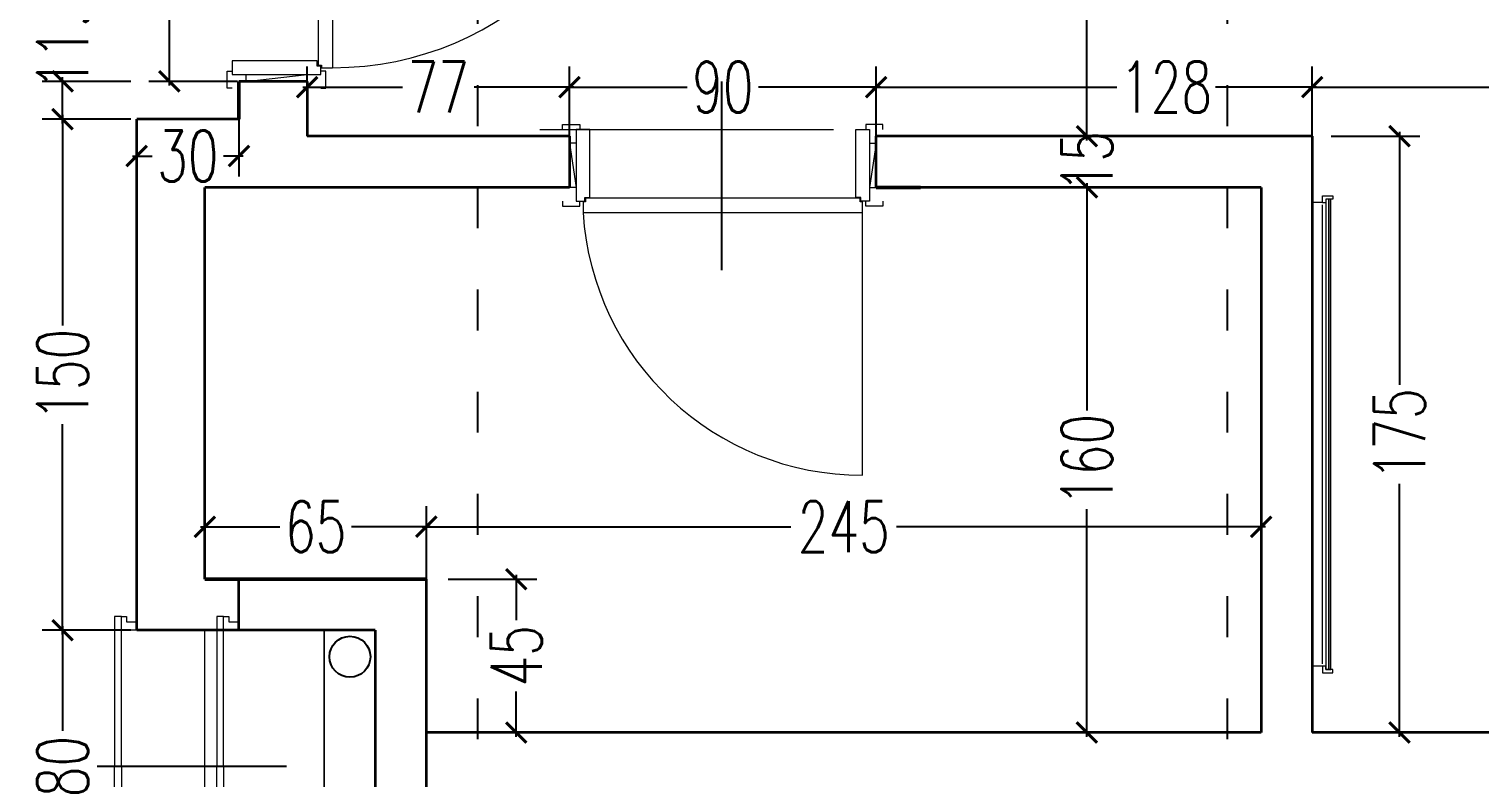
# Model space of a CAD drawing. Header units: centimetres. Extents: x -3207095 to 15275363, y -32656 to 4798027.
# Drawn here: x 688308.6 to 688734.4, y 4470238.6 to 4470458.4 of the extents above; entities that cross this region are included whole.
import ezdxf

# ---------------------------------------------------------------- set-up
doc = ezdxf.new("R2010")
doc.units = ezdxf.units.CM
doc.linetypes.add('ACAD_ISO03W100', pattern=[30, 12, -18])
doc.linetypes.add('DUZ', pattern=[500, 500])
doc.layers.get('0').update_dxf_attribs({"color": 1, "linetype": 'DUZ'})
for name, color, linetype in [('0 MC MAHAL', 94, 'Continuous'), ('DIM', 1, 'DUZ'), ('pen.kap.olc', 205, 'Continuous'), ('TESİSAT', 57, 'Continuous')]:
    doc.layers.add(name, color=color, linetype=linetype)
for name, color, linetype, lineweight in [('DUV', 220, 'Continuous', 50), ('DUVAR', 7, 'Continuous', 35), ('FE_MOBTEF.2', 33, 'Continuous', 18), ('iç duvar', 7, 'Continuous', 50), ('KAPEN', 151, 'Continuous', 9)]:
    doc.layers.add(name, color=color, linetype=linetype, lineweight=lineweight)
doc.styles.add('DIM', font='ROMANSTW.SHX', dxfattribs={"width": 0.7})
doc.dimstyles.new('1_100', dxfattribs={"dimtxt": 15, "dimasz": 6, "dimexe": 6, "dimexo": 0, "dimgap": 2, "dimtad": 0, "dimdec": 1, "dimzin": 11, "dimdsep": 46, "dimtxsty": 'DIM', "dimblk": 'ARCHTICK', "dimcen": 3, "dimdle": 1.25, "dimclrt": 2, "dimadec": 0, "dimazin": 0, "dimtfac": 1.25, "dimtdec": 1, "dimtix": 1, "dimtofl": 0, "dimtmove": 1, "dimatfit": 3, "dimldrblk": 'ARCHTICK', "dimfxl": 20, "dimfxlon": 1, "dimtolj": 1, "dimtzin": 0, "dimarcsym": 0})

# ---------------------------------------------------------------- blocks, each defined once
blk = doc.blocks.new('new block')
at = {"layer": 'KAPEN'}
for p, q in [((105202.0528, 48261.8596), (105202.0198, 48261.8596)), ((105202.0528, 48261.8526), (105202.0528, 48261.8596)), ((105202.0628, 48261.8526), (105202.0528, 48261.8526)), ((105202.0628, 48261.0466), (105202.0628, 48261.8526)), ((105202.0528, 48261.0466), (105202.0628, 48261.0466)), ((105202.0528, 48261.0396), (105202.0528, 48261.0466)), ((105201.2498, 48261.0396), (105202.0528, 48261.0396))]:
    blk.add_line(p, q, dxfattribs=at)
for points in [[(105202.0548, 48261.9196), (105202.0398, 48261.9196), (105202.0398, 48261.8696), (105202.0548, 48261.8696)], [(105202.2248, 48261.8796), (105202.2248, 48261.8996), (105202.0948, 48261.8796), (105202.0948, 48261.8996)], [(105202.2648, 48261.9196), (105202.2798, 48261.9196), (105202.2798, 48261.8696), (105202.2648, 48261.8696)], [(105202.0198, 48261.0396), (105202.0198, 48261.8596)], [(105202.0548, 48260.9796), (105202.0398, 48260.9796), (105202.0398, 48261.0296), (105202.0548, 48261.0296)], [(105202.2248, 48261.0196), (105202.2248, 48260.9996), (105202.0948, 48261.0196), (105202.0948, 48260.9996)], [(105202.2648, 48260.9796), (105202.2798, 48260.9796), (105202.2798, 48261.0296), (105202.2648, 48261.0296)]]:
    blk.add_lwpolyline(points, dxfattribs=at)
for points in [[(105202.0548, 48261.8796), (105202.0548, 48261.8546), (105202.0648, 48261.8546), (105202.0648, 48261.8396), (105202.2648, 48261.8396), (105202.2648, 48261.8796)], [(105202.0548, 48261.0196), (105202.0548, 48261.0446), (105202.0648, 48261.0446), (105202.0648, 48261.0596), (105202.2648, 48261.0596), (105202.2648, 48261.0196)]]:
    blk.add_lwpolyline(points, close=True, dxfattribs=at)
blk.add_arc((105202.0715, 48261.0396), 0.8216, 93.6023, 180, dxfattribs=at)
blk = doc.blocks.new('K210')
for p, q in [((0.04, 0.985), (0.04, 0.032)), ((0.96, 0.032), (0.96, 0.065)), ((0.04, 0.032), (0.047, 0.032)), ((0.047, 0.032), (0.047, 0.022)), ((0.047, 0.022), (0.953, 0.022)), ((0.953, 0.032), (0.96, 0.032)), ((0.953, 0.022), (0.953, 0.032))]:
    blk.add_line(p, q)
for points in [[(-0.02, 0.03), (-0.02, 0.045), (0.03, 0.045), (0.03, 0.03)], [(0.04, 0.065), (0.96, 0.065)], [(1.02, 0.03), (1.02, 0.045), (0.97, 0.045), (0.97, 0.03)], [(0.02, -0.19), (0, -0.19), (0.02, -0.01), (0, -0.01)], [(0.98, -0.19), (1, -0.19), (0.98, -0.01), (1, -0.01)], [(-0.02, -0.23), (-0.02, -0.245), (0.03, -0.245), (0.03, -0.23)], [(1.02, -0.23), (1.02, -0.245), (0.97, -0.245), (0.97, -0.23)]]:
    blk.add_lwpolyline(points)
for points in [[(0.02, 0.03), (0.045, 0.03), (0.045, 0.02), (0.06, 0.02), (0.06, -0.23), (0.02, -0.23)], [(0.98, 0.03), (0.955, 0.03), (0.955, 0.02), (0.94, 0.02), (0.94, -0.23), (0.98, -0.23)]]:
    blk.add_lwpolyline(points, close=True)
blk.add_arc((0.04, 0.065), 0.92, 0, 90)
blk = doc.blocks.new('rgtkjıtdkfgölv')
at = {"layer": 'FE_MOBTEF.2'}
for p, q in [((104445.9079, 48877.9319), (104445.8879, 48877.9319)), ((104445.8879, 48877.9319), (104445.8879, 48877.9019)), ((104445.8979, 48877.9139), (104445.8979, 48877.9219)), ((104445.8979, 48877.9219), (104447.2779, 48877.9219)), ((104445.8979, 48877.9219), (104445.9079, 48877.9219)), ((104445.8979, 48877.9019), (104445.8979, 48877.9219)), ((104445.9076, 48877.9319), (104445.9076, 48877.9619)), ((104445.9079, 48877.9219), (104445.9079, 48877.9319)), ((104447.2612, 48877.9319), (104445.9143, 48877.9319)), ((104447.2679, 48877.9319), (104447.2679, 48877.9619)), ((104447.2679, 48877.9319), (104447.2879, 48877.9319)), ((104447.2679, 48877.9219), (104447.2679, 48877.9319)), ((104447.2779, 48877.9219), (104447.2679, 48877.9219)), ((104447.2779, 48877.9019), (104447.2779, 48877.9219)), ((104447.2779, 48877.9219), (104447.2779, 48877.9139)), ((104447.2879, 48877.9319), (104447.2879, 48877.9019)), ((104445.8879, 48877.9019), (104445.8979, 48877.9019)), ((104445.8979, 48877.9079), (104445.8979, 48877.9139)), ((104445.8979, 48877.9139), (104447.2779, 48877.9139)), ((104447.2779, 48877.9139), (104445.8979, 48877.9139)), ((104447.2779, 48877.9079), (104445.8979, 48877.9079)), ((104447.2779, 48877.9139), (104447.2779, 48877.9079)), ((104447.2879, 48877.9019), (104447.2779, 48877.9019))]:
    blk.add_line(p, q, dxfattribs=at)
blk = doc.blocks.new('_ArchTick')
at = {"color": 0, "linetype": 'ByBlock', "const_width": 0.15}
blk.add_lwpolyline([(-0.5, -0.5), (0.5, 0.5)], dxfattribs=at)
blk = doc.blocks.new('*D854')
at = {"layer": 'Defpoints', "color": 0, "linetype": 'Continuous', "lineweight": 5, "transparency": 16777216}
for p in [(688318.44, 4470281.97), (688340.2, 4470281.97), (688340.2, 4470201.97)]:
    blk.add_point(p, dxfattribs=at)
at = {"layer": 'DIM', "color": 0, "linetype": 'Continuous', "lineweight": -2, "transparency": 16777216}
for p, q in [((688318.44, 4470283.22), (688318.44, 4470252.47)), ((688338.44, 4470281.97), (688312.44, 4470281.97)), ((688318.44, 4470200.72), (688318.44, 4470231.47)), ((688338.44, 4470201.97), (688312.44, 4470201.97))]:
    blk.add_line(p, q, dxfattribs=at)
at = {"layer": 'DIM', "color": 0, "linetype": 'Continuous', "lineweight": -2, "transparency": 16777216, "xscale": 6, "yscale": 6, "zscale": 6}
for p, rotation in [((688318.44, 4470281.97), 90), ((688318.44, 4470201.97), 270)]:
    blk.add_blockref('_ArchTick', p, dxfattribs=dict(at, rotation=rotation))
at = {"layer": 'DIM', "color": 2, "linetype": 'Continuous', "lineweight": 5, "transparency": 16777216, "insert": (688318.44, 4470241.97), "char_height": 15, "attachment_point": 5, "rotation": 90, "style": 'DIM'}
blk.add_mtext('\\A1;80', dxfattribs=at)
blk = doc.blocks.new('*D855')
at = {"layer": 'Defpoints', "color": 0, "linetype": 'Continuous', "lineweight": 5, "transparency": 16777216}
for p in [(688318.44, 4470431.97), (688340.2, 4470431.97), (688340.2, 4470281.97)]:
    blk.add_point(p, dxfattribs=at)
at = {"layer": 'DIM', "color": 0, "linetype": 'Continuous', "lineweight": -2, "transparency": 16777216}
for p, q in [((688338.44, 4470431.97), (688312.44, 4470431.97)), ((688318.44, 4470433.22), (688318.44, 4470371.47)), ((688318.44, 4470280.72), (688318.44, 4470342.47)), ((688338.44, 4470281.97), (688312.44, 4470281.97))]:
    blk.add_line(p, q, dxfattribs=at)
at = {"layer": 'DIM', "color": 0, "linetype": 'Continuous', "lineweight": -2, "transparency": 16777216, "xscale": 6, "yscale": 6, "zscale": 6}
for p, rotation in [((688318.44, 4470431.97), 90), ((688318.44, 4470281.97), 270)]:
    blk.add_blockref('_ArchTick', p, dxfattribs=dict(at, rotation=rotation))
at = {"layer": 'DIM', "color": 2, "linetype": 'Continuous', "lineweight": 5, "transparency": 16777216, "insert": (688318.44, 4470356.97), "char_height": 15, "attachment_point": 5, "rotation": 90, "style": 'DIM'}
blk.add_mtext('\\A1;150', dxfattribs=at)
blk = doc.blocks.new('*D856')
at = {"layer": 'Defpoints', "color": 0, "linetype": 'Continuous', "lineweight": 5, "transparency": 16777216}
for p in [(688349.79, 4470543.08), (688370.2, 4470543.08), (688370.2, 4470443.08)]:
    blk.add_point(p, dxfattribs=at)
at = {"layer": 'DIM', "color": 0, "linetype": 'Continuous', "lineweight": -2, "transparency": 16777216}
for p, q in [((688369.79, 4470543.08), (688343.79, 4470543.08)), ((688349.79, 4470544.33), (688349.79, 4470507.58)), ((688349.79, 4470441.83), (688349.79, 4470478.58)), ((688369.79, 4470443.08), (688343.79, 4470443.08))]:
    blk.add_line(p, q, dxfattribs=at)
at = {"layer": 'DIM', "color": 0, "linetype": 'Continuous', "lineweight": -2, "transparency": 16777216, "xscale": 6, "yscale": 6, "zscale": 6}
for p, rotation in [((688349.79, 4470543.08), 90), ((688349.79, 4470443.08), 270)]:
    blk.add_blockref('_ArchTick', p, dxfattribs=dict(at, rotation=rotation))
at = {"layer": 'DIM', "color": 2, "linetype": 'Continuous', "lineweight": 5, "transparency": 16777216, "insert": (688349.79, 4470493.08), "char_height": 15, "attachment_point": 5, "rotation": 90, "style": 'DIM'}
blk.add_mtext('\\A1;100', dxfattribs=at)
blk = doc.blocks.new('*D825')
at = {"layer": 'Defpoints', "color": 0, "linetype": 'Continuous', "lineweight": 5, "transparency": 16777216}
for p in [(688318.44, 4470443.08), (688343.79, 4470443.08), (688340.2, 4470431.97)]:
    blk.add_point(p, dxfattribs=at)
at = {"layer": 'DIM', "color": 0, "linetype": 'Continuous', "lineweight": -2, "transparency": 16777216}
for p, q in [((688338.44, 4470443.08), (688312.44, 4470443.08)), ((688318.44, 4470430.72), (688318.44, 4470444.33)), ((688338.44, 4470431.97), (688312.44, 4470431.97))]:
    blk.add_line(p, q, dxfattribs=at)
at = {"layer": 'DIM', "color": 0, "linetype": 'Continuous', "lineweight": -2, "transparency": 16777216, "xscale": 6, "yscale": 6, "zscale": 6}
for p, rotation in [((688318.44, 4470443.08), 90), ((688318.44, 4470431.97), 270)]:
    blk.add_blockref('_ArchTick', p, dxfattribs=dict(at, rotation=rotation))
at = {"layer": 'DIM', "color": 2, "linetype": 'Continuous', "lineweight": 5, "transparency": 16777216, "insert": (688318.44, 4470456.47), "char_height": 15, "attachment_point": 5, "rotation": 90, "style": 'DIM'}
blk.add_mtext('\\A1;11.1', dxfattribs=at)
blk = doc.blocks.new('*D788')
at = {"layer": 'Defpoints', "color": 0, "linetype": 'Continuous', "lineweight": 5, "transparency": 16777216}
for p in [(688340.2, 4470431.97), (688370.2, 4470431.97), (688340.2, 4470421.16)]:
    blk.add_point(p, dxfattribs=at)
at = {"layer": 'DIM', "color": 0, "linetype": 'Continuous', "lineweight": -2, "transparency": 16777216}
for p, q in [((688340.2, 4470431.97), (688340.2, 4470415.16)), ((688370.2, 4470431.97), (688370.2, 4470415.16)), ((688338.95, 4470421.16), (688344.7, 4470421.16)), ((688371.45, 4470421.16), (688365.7, 4470421.16))]:
    blk.add_line(p, q, dxfattribs=at)
at = {"layer": 'DIM', "color": 0, "linetype": 'Continuous', "lineweight": -2, "transparency": 16777216, "xscale": 6, "yscale": 6, "zscale": 6, "rotation": 180}
blk.add_blockref('_ArchTick', (688340.2, 4470421.16), dxfattribs=at)
at = {"layer": 'DIM', "color": 0, "linetype": 'Continuous', "lineweight": -2, "transparency": 16777216, "xscale": 6, "yscale": 6, "zscale": 6}
blk.add_blockref('_ArchTick', (688370.2, 4470421.16), dxfattribs=at)
at = {"layer": 'DIM', "color": 2, "linetype": 'Continuous', "lineweight": 5, "transparency": 16777216, "insert": (688355.2, 4470421.16), "char_height": 15, "attachment_point": 5, "style": 'DIM'}
blk.add_mtext('\\A1;30', dxfattribs=at)
blk = doc.blocks.new('*D806')
at = {"layer": 'Defpoints', "color": 0, "linetype": 'Continuous', "lineweight": 5, "transparency": 16777216}
for p in [(688635.2, 4470548.97), (688619.05, 4470426.97), (688635.2, 4470426.97)]:
    blk.add_point(p, dxfattribs=at)
at = {"layer": 'DIM', "color": 0, "linetype": 'Continuous', "lineweight": -2, "transparency": 16777216}
for p, q in [((688635.2, 4470548.97), (688613.05, 4470548.97)), ((688619.05, 4470550.22), (688619.05, 4470502.47)), ((688619.05, 4470425.72), (688619.05, 4470473.47)), ((688635.2, 4470426.97), (688613.05, 4470426.97))]:
    blk.add_line(p, q, dxfattribs=at)
at = {"layer": 'DIM', "color": 0, "linetype": 'Continuous', "lineweight": -2, "transparency": 16777216, "xscale": 6, "yscale": 6, "zscale": 6}
for p, rotation in [((688619.05, 4470548.97), 90), ((688619.05, 4470426.97), 270)]:
    blk.add_blockref('_ArchTick', p, dxfattribs=dict(at, rotation=rotation))
at = {"layer": 'DIM', "color": 2, "linetype": 'Continuous', "lineweight": 5, "transparency": 16777216, "insert": (688619.05, 4470487.97), "char_height": 15, "attachment_point": 5, "rotation": 90, "style": 'DIM'}
blk.add_mtext('\\A1;122', dxfattribs=at)
blk = doc.blocks.new('*D807')
at = {"layer": 'Defpoints', "color": 0, "linetype": 'Continuous', "lineweight": 5, "transparency": 16777216}
for p in [(688685.2, 4470426.97), (688685.2, 4470251.97), (688710.77, 4470251.97)]:
    blk.add_point(p, dxfattribs=at)
at = {"layer": 'DIM', "color": 0, "linetype": 'Continuous', "lineweight": -2, "transparency": 16777216}
for p, q in [((688710.77, 4470428.22), (688710.77, 4470353.97)), ((688690.77, 4470426.97), (688716.77, 4470426.97)), ((688710.77, 4470250.72), (688710.77, 4470324.97)), ((688690.77, 4470251.97), (688716.77, 4470251.97))]:
    blk.add_line(p, q, dxfattribs=at)
at = {"layer": 'DIM', "color": 0, "linetype": 'Continuous', "lineweight": -2, "transparency": 16777216, "xscale": 6, "yscale": 6, "zscale": 6}
for p, rotation in [((688710.77, 4470426.97), 90), ((688710.77, 4470251.97), 270)]:
    blk.add_blockref('_ArchTick', p, dxfattribs=dict(at, rotation=rotation))
at = {"layer": 'DIM', "color": 2, "linetype": 'Continuous', "lineweight": 5, "transparency": 16777216, "insert": (688710.77, 4470339.47), "char_height": 15, "attachment_point": 5, "rotation": 90, "style": 'DIM'}
blk.add_mtext('\\A1;175', dxfattribs=at)
blk = doc.blocks.new('*D808')
at = {"layer": 'Defpoints', "color": 0, "linetype": 'Continuous', "lineweight": 5, "transparency": 16777216}
for p in [(688670.2, 4470312.35), (688425.2, 4470296.97), (688670.2, 4470296.97)]:
    blk.add_point(p, dxfattribs=at)
at = {"layer": 'DIM', "color": 0, "linetype": 'Continuous', "lineweight": -2, "transparency": 16777216}
for p, q in [((688425.2, 4470296.97), (688425.2, 4470318.35)), ((688670.2, 4470296.97), (688670.2, 4470318.35)), ((688423.95, 4470312.35), (688532.2, 4470312.35)), ((688671.45, 4470312.35), (688563.2, 4470312.35))]:
    blk.add_line(p, q, dxfattribs=at)
at = {"layer": 'DIM', "color": 0, "linetype": 'Continuous', "lineweight": -2, "transparency": 16777216, "xscale": 6, "yscale": 6, "zscale": 6, "rotation": 180}
blk.add_blockref('_ArchTick', (688425.2, 4470312.35), dxfattribs=at)
at = {"layer": 'DIM', "color": 0, "linetype": 'Continuous', "lineweight": -2, "transparency": 16777216, "xscale": 6, "yscale": 6, "zscale": 6}
blk.add_blockref('_ArchTick', (688670.2, 4470312.35), dxfattribs=at)
at = {"layer": 'DIM', "color": 2, "linetype": 'Continuous', "lineweight": 5, "transparency": 16777216, "insert": (688547.7, 4470312.35), "char_height": 15, "attachment_point": 5, "style": 'DIM'}
blk.add_mtext('\\A1;245', dxfattribs=at)
blk = doc.blocks.new('*D809')
at = {"layer": 'Defpoints', "color": 0, "linetype": 'Continuous', "lineweight": 5, "transparency": 16777216}
for p in [(688360.2, 4470312.35), (688360.2, 4470296.97), (688425.2, 4470296.97)]:
    blk.add_point(p, dxfattribs=at)
at = {"layer": 'DIM', "color": 0, "linetype": 'Continuous', "lineweight": -2, "transparency": 16777216}
for p, q in [((688360.2, 4470296.97), (688360.2, 4470318.35)), ((688425.2, 4470296.97), (688425.2, 4470318.35)), ((688358.95, 4470312.35), (688382.2, 4470312.35)), ((688426.45, 4470312.35), (688403.2, 4470312.35))]:
    blk.add_line(p, q, dxfattribs=at)
at = {"layer": 'DIM', "color": 0, "linetype": 'Continuous', "lineweight": -2, "transparency": 16777216, "xscale": 6, "yscale": 6, "zscale": 6, "rotation": 180}
blk.add_blockref('_ArchTick', (688360.2, 4470312.35), dxfattribs=at)
at = {"layer": 'DIM', "color": 0, "linetype": 'Continuous', "lineweight": -2, "transparency": 16777216, "xscale": 6, "yscale": 6, "zscale": 6}
blk.add_blockref('_ArchTick', (688425.2, 4470312.35), dxfattribs=at)
at = {"layer": 'DIM', "color": 2, "linetype": 'Continuous', "lineweight": 5, "transparency": 16777216, "insert": (688392.7, 4470312.35), "char_height": 15, "attachment_point": 5, "style": 'DIM'}
blk.add_mtext('\\A1;65', dxfattribs=at)
blk = doc.blocks.new('*D810')
at = {"layer": 'Defpoints', "color": 0, "linetype": 'Continuous', "lineweight": 5, "transparency": 16777216}
for p in [(688635.2, 4470426.97), (688619.05, 4470411.97), (688635.2, 4470411.97)]:
    blk.add_point(p, dxfattribs=at)
at = {"layer": 'DIM', "color": 0, "linetype": 'Continuous', "lineweight": -2, "transparency": 16777216}
for p, q in [((688619.05, 4470426.97), (688619.05, 4470432.97)), ((688635.2, 4470426.97), (688613.05, 4470426.97)), ((688635.2, 4470411.97), (688613.05, 4470411.97)), ((688619.05, 4470411.97), (688619.05, 4470405.97))]:
    blk.add_line(p, q, dxfattribs=at)
at = {"layer": 'DIM', "color": 0, "linetype": 'Continuous', "lineweight": -2, "transparency": 16777216, "xscale": 6, "yscale": 6, "zscale": 6}
for p, rotation in [((688619.05, 4470426.97), 270), ((688619.05, 4470411.97), 90)]:
    blk.add_blockref('_ArchTick', p, dxfattribs=dict(at, rotation=rotation))
at = {"layer": 'DIM', "color": 2, "linetype": 'Continuous', "lineweight": 5, "transparency": 16777216, "insert": (688619.05, 4470419.47), "char_height": 15, "attachment_point": 5, "rotation": 90, "style": 'DIM'}
blk.add_mtext('\\A1;15', dxfattribs=at)
blk = doc.blocks.new('*D812')
at = {"layer": 'Defpoints', "color": 0, "linetype": 'Continuous', "lineweight": 5, "transparency": 16777216}
for p in [(688635.2, 4470411.97), (688619.05, 4470251.97), (688621.56, 4470251.97)]:
    blk.add_point(p, dxfattribs=at)
at = {"layer": 'DIM', "color": 0, "linetype": 'Continuous', "lineweight": -2, "transparency": 16777216}
for p, q in [((688635.2, 4470411.97), (688613.05, 4470411.97)), ((688619.05, 4470413.22), (688619.05, 4470346.47)), ((688619.05, 4470250.72), (688619.05, 4470317.47)), ((688621.56, 4470251.97), (688613.05, 4470251.97))]:
    blk.add_line(p, q, dxfattribs=at)
at = {"layer": 'DIM', "color": 0, "linetype": 'Continuous', "lineweight": -2, "transparency": 16777216, "xscale": 6, "yscale": 6, "zscale": 6}
for p, rotation in [((688619.05, 4470411.97), 90), ((688619.05, 4470251.97), 270)]:
    blk.add_blockref('_ArchTick', p, dxfattribs=dict(at, rotation=rotation))
at = {"layer": 'DIM', "color": 2, "linetype": 'Continuous', "lineweight": 5, "transparency": 16777216, "insert": (688619.05, 4470331.97), "char_height": 15, "attachment_point": 5, "rotation": 90, "style": 'DIM'}
blk.add_mtext('\\A1;160', dxfattribs=at)
blk = doc.blocks.new('*D813')
at = {"layer": 'Defpoints', "color": 0, "linetype": 'Continuous', "lineweight": 5, "transparency": 16777216}
for p in [(688467.2, 4470441.39), (688390.2, 4470426.97), (688467.2, 4470426.97)]:
    blk.add_point(p, dxfattribs=at)
at = {"layer": 'DIM', "color": 0, "linetype": 'Continuous', "lineweight": -2, "transparency": 16777216}
for p, q in [((688390.2, 4470426.97), (688390.2, 4470447.39)), ((688467.2, 4470426.97), (688467.2, 4470447.39)), ((688388.95, 4470441.39), (688418.2, 4470441.39)), ((688468.45, 4470441.39), (688439.2, 4470441.39))]:
    blk.add_line(p, q, dxfattribs=at)
at = {"layer": 'DIM', "color": 0, "linetype": 'Continuous', "lineweight": -2, "transparency": 16777216, "xscale": 6, "yscale": 6, "zscale": 6, "rotation": 180}
blk.add_blockref('_ArchTick', (688390.2, 4470441.39), dxfattribs=at)
at = {"layer": 'DIM', "color": 0, "linetype": 'Continuous', "lineweight": -2, "transparency": 16777216, "xscale": 6, "yscale": 6, "zscale": 6}
blk.add_blockref('_ArchTick', (688467.2, 4470441.39), dxfattribs=at)
at = {"layer": 'DIM', "color": 2, "linetype": 'Continuous', "lineweight": 5, "transparency": 16777216, "insert": (688428.7, 4470441.39), "char_height": 15, "attachment_point": 5, "style": 'DIM'}
blk.add_mtext('\\A1;77', dxfattribs=at)
blk = doc.blocks.new('*D814')
at = {"layer": 'Defpoints', "color": 0, "linetype": 'Continuous', "lineweight": 5, "transparency": 16777216}
for p in [(688557.2, 4470441.39), (688467.2, 4470426.97), (688557.2, 4470424.97)]:
    blk.add_point(p, dxfattribs=at)
at = {"layer": 'DIM', "color": 0, "linetype": 'Continuous', "lineweight": -2, "transparency": 16777216}
for p, q in [((688467.2, 4470426.97), (688467.2, 4470447.39)), ((688557.2, 4470424.97), (688557.2, 4470447.39)), ((688465.95, 4470441.39), (688501.7, 4470441.39)), ((688558.45, 4470441.39), (688522.7, 4470441.39))]:
    blk.add_line(p, q, dxfattribs=at)
at = {"layer": 'DIM', "color": 0, "linetype": 'Continuous', "lineweight": -2, "transparency": 16777216, "xscale": 6, "yscale": 6, "zscale": 6, "rotation": 180}
blk.add_blockref('_ArchTick', (688467.2, 4470441.39), dxfattribs=at)
at = {"layer": 'DIM', "color": 0, "linetype": 'Continuous', "lineweight": -2, "transparency": 16777216, "xscale": 6, "yscale": 6, "zscale": 6}
blk.add_blockref('_ArchTick', (688557.2, 4470441.39), dxfattribs=at)
at = {"layer": 'DIM', "color": 2, "linetype": 'Continuous', "lineweight": 5, "transparency": 16777216, "insert": (688512.2, 4470441.39), "char_height": 15, "attachment_point": 5, "style": 'DIM'}
blk.add_mtext('\\A1;90', dxfattribs=at)
blk = doc.blocks.new('*D815')
at = {"layer": 'Defpoints', "color": 0, "linetype": 'Continuous', "lineweight": 5, "transparency": 16777216}
for p in [(688685.2, 4470441.39), (688557.2, 4470424.97), (688685.2, 4470424.97)]:
    blk.add_point(p, dxfattribs=at)
at = {"layer": 'DIM', "color": 0, "linetype": 'Continuous', "lineweight": -2, "transparency": 16777216}
for p, q in [((688557.2, 4470424.97), (688557.2, 4470447.39)), ((688685.2, 4470424.97), (688685.2, 4470447.39)), ((688555.95, 4470441.39), (688627.79, 4470441.39)), ((688686.45, 4470441.39), (688656.79, 4470441.39))]:
    blk.add_line(p, q, dxfattribs=at)
at = {"layer": 'DIM', "color": 0, "linetype": 'Continuous', "lineweight": -2, "transparency": 16777216, "xscale": 6, "yscale": 6, "zscale": 6, "rotation": 180}
blk.add_blockref('_ArchTick', (688557.2, 4470441.39), dxfattribs=at)
at = {"layer": 'DIM', "color": 0, "linetype": 'Continuous', "lineweight": -2, "transparency": 16777216, "xscale": 6, "yscale": 6, "zscale": 6}
blk.add_blockref('_ArchTick', (688685.2, 4470441.39), dxfattribs=at)
at = {"layer": 'DIM', "color": 2, "linetype": 'Continuous', "lineweight": 5, "transparency": 16777216, "insert": (688642.29, 4470441.39), "char_height": 15, "attachment_point": 5, "style": 'DIM'}
blk.add_mtext('\\A1;128', dxfattribs=at)
blk = doc.blocks.new('*D816')
at = {"layer": 'Defpoints', "color": 0, "linetype": 'Continuous', "lineweight": 5, "transparency": 16777216}
for p in [(689185.2, 4470441.39), (688685.2, 4470426.97), (689185.2, 4470426.97)]:
    blk.add_point(p, dxfattribs=at)
at = {"layer": 'DIM', "color": 0, "linetype": 'Continuous', "lineweight": -2, "transparency": 16777216}
for p, q in [((688685.2, 4470426.97), (688685.2, 4470447.39)), ((689185.2, 4470426.97), (689185.2, 4470447.39)), ((688683.95, 4470441.39), (688919.7, 4470441.39)), ((689186.45, 4470441.39), (688950.7, 4470441.39))]:
    blk.add_line(p, q, dxfattribs=at)
at = {"layer": 'DIM', "color": 0, "linetype": 'Continuous', "lineweight": -2, "transparency": 16777216, "xscale": 6, "yscale": 6, "zscale": 6, "rotation": 180}
blk.add_blockref('_ArchTick', (688685.2, 4470441.39), dxfattribs=at)
at = {"layer": 'DIM', "color": 0, "linetype": 'Continuous', "lineweight": -2, "transparency": 16777216, "xscale": 6, "yscale": 6, "zscale": 6}
blk.add_blockref('_ArchTick', (689185.2, 4470441.39), dxfattribs=at)
at = {"layer": 'DIM', "color": 2, "linetype": 'Continuous', "lineweight": 5, "transparency": 16777216, "insert": (688935.2, 4470441.39), "char_height": 15, "attachment_point": 5, "style": 'DIM'}
blk.add_mtext('\\A1;500', dxfattribs=at)
blk = doc.blocks.new('*D821')
at = {"layer": 'Defpoints', "color": 0, "linetype": 'Continuous', "lineweight": 5, "transparency": 16777216}
for p in [(688425.2, 4470296.97), (688451.6, 4470296.97), (688425.2, 4470251.97)]:
    blk.add_point(p, dxfattribs=at)
at = {"layer": 'DIM', "color": 0, "linetype": 'Continuous', "lineweight": -2, "transparency": 16777216}
for p, q in [((688431.6, 4470296.97), (688457.6, 4470296.97)), ((688451.6, 4470298.22), (688451.6, 4470284.97)), ((688451.6, 4470250.72), (688451.6, 4470263.97)), ((688431.6, 4470251.97), (688457.6, 4470251.97))]:
    blk.add_line(p, q, dxfattribs=at)
at = {"layer": 'DIM', "color": 0, "linetype": 'Continuous', "lineweight": -2, "transparency": 16777216, "xscale": 6, "yscale": 6, "zscale": 6}
for p, rotation in [((688451.6, 4470296.97), 90), ((688451.6, 4470251.97), 270)]:
    blk.add_blockref('_ArchTick', p, dxfattribs=dict(at, rotation=rotation))
at = {"layer": 'DIM', "color": 2, "linetype": 'Continuous', "lineweight": 5, "transparency": 16777216, "insert": (688451.6, 4470274.47), "char_height": 15, "attachment_point": 5, "rotation": 90, "style": 'DIM'}
blk.add_mtext('\\A1;45', dxfattribs=at)

msp = doc.modelspace()

# ---------------------------------------------------------------- linework, layer by layer
at = {"color": 232, "linetype": 'ACAD_ISO03W100'}
for p, q in [((688440.2, 4472511.97), (688440.2, 4469381.97)), ((688660.2, 4472511.97), (688660.2, 4469381.97))]:
    msp.add_line(p, q, dxfattribs=at)
at = {"layer": 'DUV'}
for p, q in [((688370.2, 4470443.08), (688370.2, 4470431.97)), ((688570.2, 4470411.97), (688557.2, 4470411.97)), ((688425.2, 4470296.97), (688360.2, 4470296.97))]:
    msp.add_line(p, q, dxfattribs=at)
at = {"layer": 'DUVAR'}
for p, q in [((688370.2, 4470431.97), (688370.2, 4470443.08)), ((688390.2, 4470443.08), (688370.2, 4470443.08)), ((688390.2, 4470443.08), (688390.2, 4470426.97)), ((688370.2, 4470431.97), (688340.2, 4470431.97)), ((688340.2, 4470281.97), (688340.2, 4470431.97)), ((688467.2, 4470426.97), (688390.2, 4470426.97)), ((688467.2, 4470426.97), (688467.2, 4470411.97)), ((688557.2, 4470411.97), (688557.2, 4470426.97)), ((688685.2, 4470426.97), (688557.2, 4470426.97)), ((688685.2, 4470426.97), (688685.2, 4470251.97)), ((688467.2, 4470411.97), (688360.2, 4470411.97)), ((688360.2, 4470296.97), (688360.2, 4470411.97)), ((688670.2, 4470411.97), (688557.2, 4470411.97)), ((688670.2, 4470411.97), (688670.2, 4470251.97)), ((688425.2, 4470296.97), (688360.2, 4470296.97)), ((688425.2, 4470296.97), (688370.2, 4470296.97)), ((688370.2, 4470281.97), (688370.2, 4470296.97)), ((688425.2, 4470186.97), (688425.2, 4470296.97)), ((688425.2, 4470251.97), (688425.2, 4470296.97)), ((688410.2, 4470281.97), (688340.2, 4470281.97)), ((688410.2, 4470281.97), (688370.2, 4470281.97)), ((688410.2, 4470281.97), (688410.2, 4470201.97)), ((688410.2, 4470281.97), (688410.2, 4470201.97)), ((688670.2, 4470251.97), (688425.2, 4470251.97)), ((689185.2, 4470251.97), (688685.2, 4470251.97))]:
    msp.add_line(p, q, dxfattribs=at)
at = {"layer": 'iç duvar', "color": 7, "lineweight": 18}
msp.add_line((688395.25, 4470281.97), (688395.25, 4470201.97), dxfattribs=at)
at = {"layer": 'KAPEN'}
for p, q in [((688458.46, 4470428.97), (688544.66, 4470428.97)), ((688360.2, 4470201.97), (688360.2, 4470281.97)), ((688395.25, 4470201.97), (688395.25, 4470281.97))]:
    msp.add_line(p, q, dxfattribs=at)
for points in [[(688335.7, 4470241.97), (688335.7, 4470285.97), (688333.7, 4470285.97), (688333.7, 4470241.97)], [(688365.7, 4470241.97), (688365.7, 4470285.97), (688363.7, 4470285.97), (688363.7, 4470241.97)], [(688335.7, 4470241.97), (688335.7, 4470197.97), (688333.7, 4470197.97), (688333.7, 4470241.97)], [(688365.7, 4470241.97), (688365.7, 4470197.97), (688363.7, 4470197.97), (688363.7, 4470241.97)]]:
    msp.add_lwpolyline(points, dxfattribs=at)
for points in [[(688335.7, 4470281.97), (688335.7, 4470285.97), (688337.2, 4470285.97), (688337.2, 4470284.47), (688340.2, 4470284.47), (688340.2, 4470281.97), (688335.7, 4470281.97)], [(688335.7, 4470281.97), (688335.7, 4470285.97), (688337.2, 4470285.97), (688337.2, 4470284.47), (688340.2, 4470284.47), (688340.2, 4470281.97), (688335.7, 4470281.97)], [(688365.7, 4470281.97), (688365.7, 4470285.97), (688367.2, 4470285.97), (688367.2, 4470284.47), (688370.2, 4470284.47), (688370.2, 4470281.97), (688365.7, 4470281.97)], [(688365.7, 4470281.97), (688365.7, 4470285.97), (688367.2, 4470285.97), (688367.2, 4470284.47), (688370.2, 4470284.47), (688370.2, 4470281.97), (688365.7, 4470281.97)]]:
    msp.add_lwpolyline(points, close=True, dxfattribs=at)
at = {"layer": 'pen.kap.olc'}
for points in [[(688511.89, 4470387.69), (688511.89, 4470443.06)], [(688384.18, 4470241.97), (688328.6, 4470241.97)]]:
    msp.add_lwpolyline(points, dxfattribs=at)
at = {"layer": 'TESİSAT', "color": 8}
msp.add_circle((688402.77, 4470274.2), 6, dxfattribs=at)
msp.add_circle((688402.77, 4470274.2), 6, dxfattribs=at)

# ---------------------------------------------------------------- block references
at = {"xscale": 100, "yscale": 100, "zscale": 100, "rotation": 90.00000000000001}
msp.add_blockref('new block', (5514657.16, -6049797.52), dxfattribs=at)
at = {"layer": '0 MC MAHAL', "xscale": -100, "yscale": 100, "zscale": 100, "rotation": 90}
msp.add_blockref('rgtkjıtdkfgölv', (5576481.39, 14914998.24), dxfattribs=at)
at = {"layer": 'KAPEN', "xscale": 100, "yscale": 100, "zscale": 100, "rotation": 270}
msp.add_blockref('K210', (688391.2, 4470543.08), dxfattribs=at)

# ---------------------------------------------------------------- dimensions: what is measured, and where the dimension line sits
at = {"layer": 'DIM', "linetype": 'Continuous', "lineweight": 5}
for base, p1, p2, angle, picture, middle in [((688619.05, 4470426.97), (688635.2, 4470548.97), (688635.2, 4470426.97), 90, '*D806', (688619.05, 4470487.97)), ((688349.79, 4470543.08), (688370.2, 4470443.08), (688370.2, 4470543.08), 90, '*D856', (688349.79, 4470493.08)), ((688467.2, 4470441.39), (688390.2, 4470426.97), (688467.2, 4470426.97), 180, '*D813', (688428.7, 4470441.39)), ((688557.2, 4470441.39), (688467.2, 4470426.97), (688557.2, 4470424.97), 180, '*D814', (688512.2, 4470441.39)), ((689185.2, 4470441.39), (688685.2, 4470426.97), (689185.2, 4470426.97), 180, '*D816', (688935.2, 4470441.39)), ((688318.44, 4470431.97), (688340.2, 4470281.97), (688340.2, 4470431.97), 90, '*D855', (688318.44, 4470356.97)), ((688340.2, 4470421.16), (688370.2, 4470431.97), (688340.2, 4470431.97), 180, '*D788', (688355.2, 4470421.16)), ((688619.05, 4470411.97), (688635.2, 4470426.97), (688635.2, 4470411.97), 90, '*D810', (688619.05, 4470419.47)), ((688710.77, 4470251.97), (688685.2, 4470426.97), (688685.2, 4470251.97), 90, '*D807', (688710.77, 4470339.47)), ((688619.05, 4470251.97), (688635.2, 4470411.97), (688621.56, 4470251.97), 90, '*D812', (688619.05, 4470331.97)), ((688360.2, 4470312.35), (688425.2, 4470296.97), (688360.2, 4470296.97), 180, '*D809', (688392.7, 4470312.35)), ((688670.2, 4470312.35), (688425.2, 4470296.97), (688670.2, 4470296.97), 180, '*D808', (688547.7, 4470312.35)), ((688451.6, 4470296.97), (688425.2, 4470251.97), (688425.2, 4470296.97), 90, '*D821', (688451.6, 4470274.47)), ((688318.44, 4470281.97), (688340.2, 4470201.97), (688340.2, 4470281.97), 90, '*D854', (688318.44, 4470241.97))]:
    dim = msp.add_linear_dim(base=base, p1=p1, p2=p2, angle=angle, dimstyle='1_100', dxfattribs=at)
    dim.commit()
    dim.dimension.update_dxf_attribs({"geometry": picture, "text_midpoint": middle})
for base, p1, p2, angle, picture, middle in [((688318.44, 4470443.08), (688340.2, 4470431.97), (688343.79, 4470443.08), 90, '*D825', (688318.44, 4470456.47)), ((688685.2, 4470441.39), (688557.2, 4470424.97), (688685.2, 4470424.97), 180, '*D815', (688642.29, 4470441.39))]:
    dim = msp.add_linear_dim(base=base, p1=p1, p2=p2, angle=angle, dimstyle='1_100', dxfattribs=at)
    dim.commit()
    dim.dimension.update_dxf_attribs({"geometry": picture, "text_midpoint": middle, "dimtype": 160})

doc.saveas('drawing.dxf')
